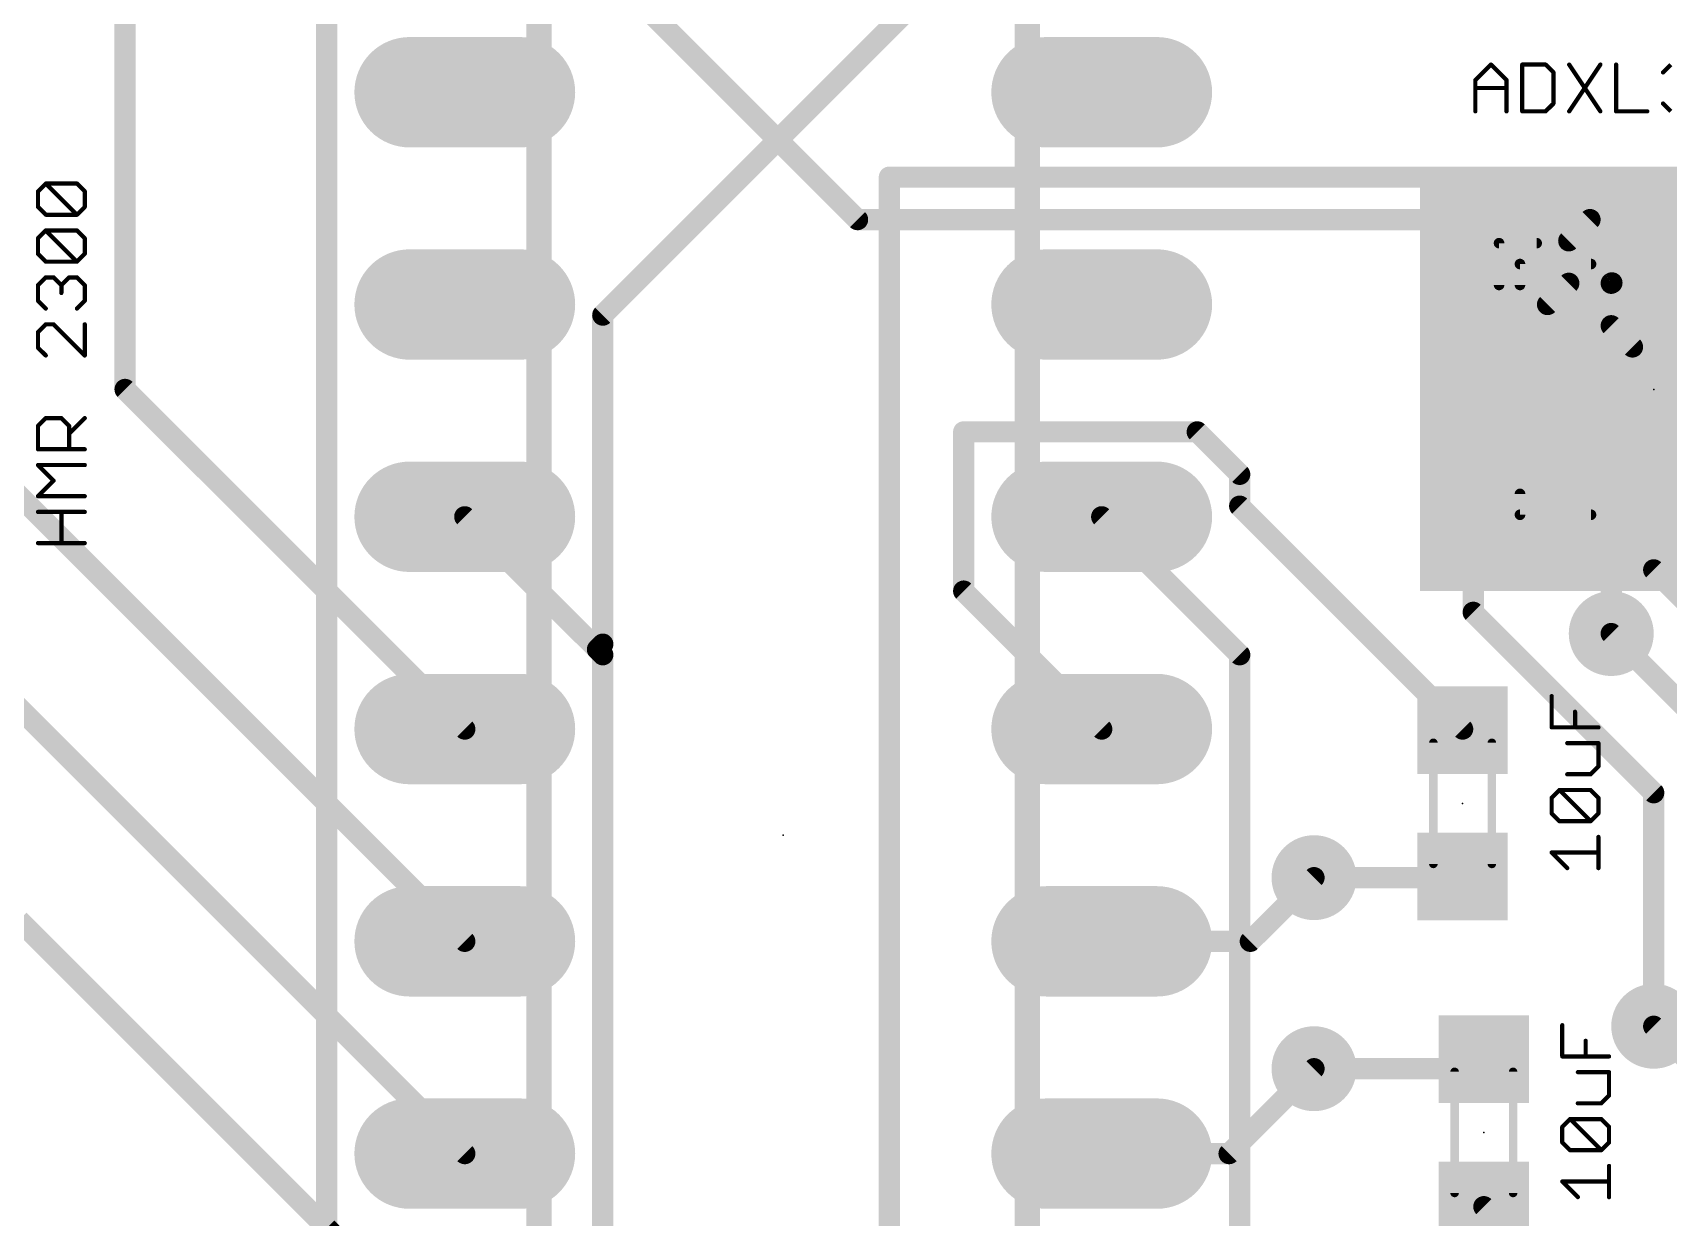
# Model space of a CAD drawing. Extents: x 0 to 99.1, y -1.2 to 60.2.
# Drawn here: x 14.01 to 33.58, y 34.29 to 48.46 of the extents above; entities that cross this region are included whole.
import ezdxf

# ---------------------------------------------------------------- set-up
doc = ezdxf.new("R2010")
doc.units = 0
for name, color, linetype in [('1', 22, 'CONTINUOUS'), ('16', 175, 'CONTINUOUS'), ('17', 82, 'CONTINUOUS'), ('18', 82, 'CONTINUOUS'), ('21', 253, 'CONTINUOUS'), ('23', 7, 'CONTINUOUS'), ('43', 82, 'CONTINUOUS'), ('51', 253, 'CONTINUOUS')]:
    doc.layers.add(name, color=color, linetype=linetype)

# ---------------------------------------------------------------- blocks, each defined once
blk = doc.blocks.new('RECT')
blk.add_solid([(-0.5, -0.5), (0.5, -0.5), (-0.5, 0.5), (0.5, 0.5)])
blk = doc.blocks.new('LONGP100')
at = {"const_width": 1}
blk.add_lwpolyline([(-0.5, 0), (0.5, 0)], dxfattribs=at)
at = {"const_width": 0.5}
for points in [[(-0.5, 0.25, 1), (-0.5, -0.25)], [(0.5, -0.25, 1), (0.5, 0.25)]]:
    blk.add_lwpolyline(points, format="xyb", dxfattribs=at)
blk = doc.blocks.new('ROUNDV')
at = {"const_width": 0.5}
blk.add_lwpolyline([(0, -0.25, 1), (0, 0.25, 1), (0, -0.25)], format="xyb", dxfattribs=at)

msp = doc.modelspace()

# ---------------------------------------------------------------- linework, layer by layer
at = {"layer": '1', "const_width": 0.254}
for points in [[(20.828, 45.085), (25.019, 49.276)], [(17.526, 34.163), (17.526, 48.768)], [(24.257, 46.736), (34.417, 46.736)], [(24.257, 30.734), (24.257, 46.736)], [(32.639, 46.228), (32.385, 45.974)], [(33.909, 46.228), (32.639, 46.228)], [(32.385, 45.974), (32.385, 45.466)], [(32.385, 45.466), (32.131, 45.212)], [(32.893, 45.466), (32.901, 45.471)], [(32.893, 44.958), (32.893, 45.466)], [(20.828, 41.148), (20.828, 45.085)], [(32.131, 45.212), (32.051, 45.196)], [(33.147, 44.704), (32.893, 44.958)], [(34.671, 44.704), (33.147, 44.704)], [(25.146, 43.688), (27.94, 43.688)], [(25.146, 41.783), (25.146, 43.688)], [(27.94, 43.688), (28.448, 43.18)], [(31.242, 43.688), (32.004, 43.688)], [(31.242, 41.529), (31.242, 43.688)], [(32.004, 43.688), (32.051, 43.696)], [(28.448, 43.18), (28.448, 42.799)], [(28.448, 42.799), (31.115, 40.132)], [(32.893, 42.799), (32.901, 42.921)], [(32.893, 41.275), (32.893, 42.799)], [(33.401, 42.037), (33.401, 42.921)], [(19.177, 42.672), (20.7645, 41.0845)], [(26.797, 42.672), (28.448, 41.021)], [(34.671, 40.767), (33.401, 42.037)], [(26.797, 40.132), (25.146, 41.783)], [(33.401, 39.37), (31.242, 41.529)], [(20.828, 41.148), (20.7645, 41.0845)], [(20.7645, 41.0845), (20.828, 41.021)], [(20.828, 41.021), (20.828, 29.464)], [(28.448, 41.021), (28.448, 28.956)], [(31.115, 40.132), (31.115, 40.118)], [(33.401, 36.576), (33.401, 39.37)], [(29.337, 38.354), (31.115, 38.354)], [(31.115, 38.354), (31.115, 38.368)], [(31.369, 36.068), (31.369, 36.181)], [(29.337, 36.068), (31.369, 36.068)], [(31.369, 34.417), (31.369, 34.431)], [(32.512, 33.274), (31.369, 34.417)], [(17.5895, 34.0995), (17.526, 34.163)]]:
    msp.add_lwpolyline(points, dxfattribs=at)
at = {"layer": '1', "const_width": 0.127}
for points in [[(24.257, 46.7995, 1), (24.257, 46.6725)], [(24.3205, 46.736, 1), (24.1935, 46.736)], [(32.639, 46.2915, 1), (32.639, 46.1645)], [(32.6839, 46.1831, 1), (32.5941, 46.2729)], [(32.4485, 45.974, 1), (32.3215, 45.974)], [(32.3401, 46.0189, 1), (32.4299, 45.9291)], [(32.4299, 45.4211, 1), (32.3401, 45.5109)], [(32.9565, 45.466, 1), (32.8295, 45.466)], [(32.9347, 45.4172, 1), (32.8673, 45.5248)], [(32.3215, 45.466, 1), (32.4485, 45.466)], [(32.8593, 45.5198, 1), (32.9267, 45.4122)], [(20.8915, 45.085, 1), (20.7645, 45.085)], [(32.0385, 45.2583, 1), (32.0635, 45.1337)], [(32.0861, 45.2569, 1), (32.1759, 45.1671)], [(32.1435, 45.1497, 1), (32.1185, 45.2743)], [(20.7831, 45.1299, 1), (20.8729, 45.0401)], [(32.9379, 45.0029, 1), (32.8481, 44.9131)], [(32.8295, 44.958, 1), (32.9565, 44.958)], [(33.147, 44.7675, 1), (33.147, 44.6405)], [(33.1021, 44.6591, 1), (33.1919, 44.7489)], [(25.146, 43.7515, 1), (25.146, 43.6245)], [(25.2095, 43.688, 1), (25.0825, 43.688)], [(27.9849, 43.7329, 1), (27.8951, 43.6431)], [(27.94, 43.6245, 1), (27.94, 43.7515)], [(31.242, 43.7515, 1), (31.242, 43.6245)], [(31.3055, 43.688, 1), (31.1785, 43.688)], [(31.9933, 43.7506, 1), (32.0147, 43.6254)], [(32.004, 43.6245, 1), (32.004, 43.7515)], [(32.0617, 43.6334, 1), (32.0403, 43.7586)], [(28.5115, 43.18, 1), (28.3845, 43.18)], [(28.4031, 43.1351, 1), (28.4929, 43.2249)], [(28.4929, 42.8439, 1), (28.4031, 42.7541)], [(28.3845, 42.799, 1), (28.5115, 42.799)], [(32.9565, 42.799, 1), (32.8295, 42.799)], [(32.8296, 42.8032, 1), (32.9564, 42.7948)], [(32.9644, 42.9168, 1), (32.8376, 42.9252)], [(33.4645, 42.921, 1), (33.3375, 42.921)], [(19.2219, 42.7169, 1), (19.1321, 42.6271)], [(26.8419, 42.7169, 1), (26.7521, 42.6271)], [(33.4459, 42.0819, 1), (33.3561, 41.9921)], [(33.3375, 42.037, 1), (33.4645, 42.037)], [(25.1909, 41.8279, 1), (25.1011, 41.7381)], [(25.0825, 41.783, 1), (25.2095, 41.783)], [(31.2869, 41.5739, 1), (31.1971, 41.4841)], [(31.1785, 41.529, 1), (31.3055, 41.529)], [(32.8295, 41.275, 1), (32.9565, 41.275)], [(20.8094, 41.1294, 1), (20.7196, 41.0396)], [(20.7196, 41.1294, 1), (20.8094, 41.0396)], [(20.7196, 41.0396, 1), (20.8094, 41.1294)], [(20.7645, 41.148, 1), (20.8915, 41.148)], [(20.8915, 41.021, 1), (20.7645, 41.021)], [(20.8729, 41.1031, 1), (20.7831, 41.1929)], [(20.7831, 40.9761, 1), (20.8729, 41.0659)], [(28.5115, 41.021, 1), (28.3845, 41.021)], [(28.4031, 40.9761, 1), (28.4929, 41.0659)], [(26.7521, 40.0871, 1), (26.8419, 40.1769)], [(31.1785, 40.132, 1), (31.0515, 40.132)], [(31.0515, 40.118, 1), (31.1785, 40.118)], [(31.0701, 40.0871, 1), (31.1599, 40.1769)], [(33.4645, 39.37, 1), (33.3375, 39.37)], [(33.3561, 39.3251, 1), (33.4459, 39.4149)], [(29.337, 38.4175, 1), (29.337, 38.2905)], [(31.1785, 38.368, 1), (31.0515, 38.368)], [(31.0515, 38.354, 1), (31.1785, 38.354)], [(31.115, 38.2905, 1), (31.115, 38.4175)], [(33.3375, 36.576, 1), (33.4645, 36.576)], [(31.4325, 36.181, 1), (31.3055, 36.181)], [(29.337, 36.1315, 1), (29.337, 36.0045)], [(31.3055, 36.068, 1), (31.4325, 36.068)], [(31.369, 36.0045, 1), (31.369, 36.1315)], [(31.4325, 34.431, 1), (31.3055, 34.431)], [(31.4139, 34.4619, 1), (31.3241, 34.3721)], [(31.3055, 34.417, 1), (31.4325, 34.417)]]:
    msp.add_lwpolyline(points, format="xyb", dxfattribs=at)
at = {"layer": '16', "const_width": 0.254}
for points in [[(15.113, 56.642), (15.113, 44.196)], [(23.876, 46.228), (16.256, 53.848)], [(10.668, 46.101), (19.177, 37.592)], [(47.371, 46.228), (23.876, 46.228)], [(15.113, 44.196), (19.177, 40.132)], [(10.795, 43.434), (19.177, 35.052)], [(36.195, 37.973), (32.893, 41.275)], [(28.575, 37.592), (29.337, 38.354)], [(13.843, 37.846), (19.177, 32.512)], [(26.797, 37.592), (28.575, 37.592)], [(34.29, 35.687), (33.401, 36.576)], [(28.321, 35.052), (29.337, 36.068)], [(26.797, 35.052), (28.321, 35.052)]]:
    msp.add_lwpolyline(points, dxfattribs=at)
at = {"layer": '16', "const_width": 0.127}
for points in [[(23.876, 46.2915, 1), (23.876, 46.1645)], [(23.8311, 46.1831, 1), (23.9209, 46.2729)], [(15.1579, 44.2409, 1), (15.0681, 44.1511)], [(15.0495, 44.196, 1), (15.1765, 44.196)], [(32.9379, 41.3199, 1), (32.8481, 41.2301)], [(19.1321, 40.0871, 1), (19.2219, 40.1769)], [(29.3819, 38.3091, 1), (29.2921, 38.3989)], [(19.1321, 37.5471, 1), (19.2219, 37.6369)], [(26.797, 37.6555, 1), (26.797, 37.5285)], [(28.5301, 37.6369, 1), (28.6199, 37.5471)], [(28.575, 37.5285, 1), (28.575, 37.6555)], [(33.4459, 36.6209, 1), (33.3561, 36.5311)], [(29.3819, 36.0231, 1), (29.2921, 36.1129)], [(19.1321, 35.0071, 1), (19.2219, 35.0969)], [(26.797, 35.1155, 1), (26.797, 34.9885)], [(28.2761, 35.0969, 1), (28.3659, 35.0071)], [(28.321, 34.9885, 1), (28.321, 35.1155)]]:
    msp.add_lwpolyline(points, format="xyb", dxfattribs=at)
at = {"layer": '21'}
for points, const_width in [([(20.066, 49.022), (20.066, 28.702)], 0.3048), ([(25.908, 28.702), (25.908, 49.022)], 0.3048), ([(31.2674, 47.8963), (31.4538, 48.0827)], 0.0508), ([(31.4538, 48.0827), (31.6403, 47.8963)], 0.0508), ([(31.8287, 48.0827), (31.8287, 47.5234)], 0.0508), ([(32.1083, 48.0827), (31.8287, 48.0827)], 0.0508), ([(32.2016, 47.9895), (32.1083, 48.0827)], 0.0508), ([(32.2016, 47.6166), (32.2016, 47.9895)], 0.0508), ([(32.39, 48.0827), (32.7629, 47.5234)], 0.0508), ([(32.7629, 48.0827), (32.39, 47.5234)], 0.0508), ([(32.9513, 48.0827), (32.9513, 47.5234)], 0.0508), ([(33.5126, 47.9895), (33.6059, 48.0827)], 0.0508), ([(31.2674, 47.5234), (31.2674, 47.8963)], 0.0508), ([(31.2674, 47.803), (31.6403, 47.803)], 0.0508), ([(31.6403, 47.8963), (31.6403, 47.5234)], 0.0508), ([(32.1083, 47.5234), (32.2016, 47.6166)], 0.0508), ([(33.6059, 47.5234), (33.5126, 47.6166)], 0.0508), ([(31.8287, 47.5234), (32.1083, 47.5234)], 0.0508), ([(32.9513, 47.5234), (33.3242, 47.5234)], 0.0508), ([(14.0711, 46.566), (14.1643, 46.6592)], 0.0508), ([(14.0711, 46.3795), (14.0711, 46.566)], 0.0508), ([(14.1643, 46.6592), (14.5372, 46.6592)], 0.0508), ([(14.5372, 46.2863), (14.1643, 46.6592)], 0.0508), ([(14.5372, 46.6592), (14.6304, 46.566)], 0.0508), ([(14.6304, 46.566), (14.6304, 46.3795)], 0.0508), ([(14.1643, 46.2863), (14.0711, 46.3795)], 0.0508), ([(14.6304, 46.3795), (14.5372, 46.2863)], 0.0508), ([(14.5372, 46.2863), (14.1643, 46.2863)], 0.0508), ([(14.0711, 46.0046), (14.1643, 46.0979)], 0.0508), ([(14.0711, 45.8182), (14.0711, 46.0046)], 0.0508), ([(14.1643, 46.0979), (14.5372, 46.0979)], 0.0508), ([(14.5372, 45.725), (14.1643, 46.0979)], 0.0508), ([(14.5372, 46.0979), (14.6304, 46.0046)], 0.0508), ([(14.6304, 46.0046), (14.6304, 45.8182)], 0.0508), ([(31.551, 45.446), (31.551, 45.946)], 0.127), ([(31.551, 45.946), (32.001, 45.946)], 0.127), ([(14.1643, 45.725), (14.0711, 45.8182)], 0.0508), ([(14.6304, 45.8182), (14.5372, 45.725)], 0.0508), ([(14.5372, 45.725), (14.1643, 45.725)], 0.0508), ([(32.651, 45.696), (31.801, 45.696)], 0.127), ([(31.801, 45.696), (31.801, 45.446)], 0.127), ([(14.0711, 45.4433), (14.1643, 45.5366)], 0.0508), ([(14.0711, 45.2569), (14.0711, 45.4433)], 0.0508), ([(14.1643, 45.5366), (14.2576, 45.5366)], 0.0508), ([(14.2576, 45.5366), (14.3508, 45.4433)], 0.0508), ([(14.3508, 45.4433), (14.444, 45.5366)], 0.0508), ([(14.3508, 45.4433), (14.3508, 45.3501)], 0.0508), ([(14.444, 45.5366), (14.5372, 45.5366)], 0.0508), ([(14.5372, 45.5366), (14.6304, 45.4433)], 0.0508), ([(14.6304, 45.4433), (14.6304, 45.2569)], 0.0508), ([(14.1643, 45.1637), (14.0711, 45.2569)], 0.0508), ([(14.6304, 45.2569), (14.5372, 45.1637)], 0.0508), ([(14.1643, 44.9752), (14.0711, 44.882)], 0.0508), ([(14.0711, 44.882), (14.0711, 44.6956)], 0.0508), ([(14.2576, 44.9752), (14.1643, 44.9752)], 0.0508), ([(14.6304, 44.6024), (14.2576, 44.9752)], 0.0508), ([(14.6304, 44.9752), (14.6304, 44.6024)], 0.0508), ([(14.0711, 44.6956), (14.1643, 44.6024)], 0.0508), ([(14.0711, 43.7594), (14.1643, 43.8526)], 0.0508), ([(14.1643, 43.8526), (14.3508, 43.8526)], 0.0508), ([(14.3508, 43.8526), (14.444, 43.7594)], 0.0508), ([(14.444, 43.6662), (14.6304, 43.8526)], 0.0508), ([(14.0711, 43.4798), (14.0711, 43.7594)], 0.0508), ([(14.444, 43.7594), (14.444, 43.4798)], 0.0508), ([(14.6304, 43.4798), (14.0711, 43.4798)], 0.0508), ([(14.2576, 43.1049), (14.0711, 43.2913)], 0.0508), ([(14.0711, 43.2913), (14.6304, 43.2913)], 0.0508), ([(14.0711, 42.9185), (14.2576, 43.1049)], 0.0508), ([(14.6304, 42.9185), (14.0711, 42.9185)], 0.0508), ([(31.801, 42.696), (31.801, 42.946)], 0.127), ([(14.0711, 42.73), (14.6304, 42.73)], 0.0508), ([(14.3508, 42.3572), (14.3508, 42.73)], 0.0508), ([(32.651, 42.696), (31.801, 42.696)], 0.127), ([(14.6304, 42.3572), (14.0711, 42.3572)], 0.0508), ([(32.1803, 40.1523), (32.1803, 40.5252)], 0.0508), ([(32.46, 40.1523), (32.46, 40.3388)], 0.0508), ([(32.7396, 40.1523), (32.1803, 40.1523)], 0.0508), ([(32.7396, 39.9639), (32.3668, 39.9639)], 0.0508), ([(32.7396, 39.6842), (32.7396, 39.9639)], 0.0508), ([(32.3668, 39.591), (32.6464, 39.591)], 0.0508), ([(32.6464, 39.591), (32.7396, 39.6842)], 0.0508), ([(32.1803, 39.3093), (32.2735, 39.4026)], 0.0508), ([(32.1803, 39.1229), (32.1803, 39.3093)], 0.0508), ([(32.2735, 39.4026), (32.6464, 39.4026)], 0.0508), ([(32.6464, 39.0297), (32.2735, 39.4026)], 0.0508), ([(32.6464, 39.4026), (32.7396, 39.3093)], 0.0508), ([(32.7396, 39.3093), (32.7396, 39.1229)], 0.0508), ([(32.2735, 39.0297), (32.1803, 39.1229)], 0.0508), ([(32.7396, 39.1229), (32.6464, 39.0297)], 0.0508), ([(32.6464, 39.0297), (32.2735, 39.0297)], 0.0508), ([(32.7396, 38.4684), (32.7396, 38.8413)], 0.0508), ([(32.3668, 38.4684), (32.1803, 38.6548)], 0.0508), ([(32.1803, 38.6548), (32.7396, 38.6548)], 0.0508), ([(32.3073, 36.2153), (32.3073, 36.5882)], 0.0508), ([(32.587, 36.2153), (32.587, 36.4018)], 0.0508), ([(32.8666, 36.2153), (32.3073, 36.2153)], 0.0508), ([(32.8666, 36.0269), (32.4937, 36.0269)], 0.0508), ([(32.8666, 35.7472), (32.8666, 36.0269)], 0.0508), ([(32.4937, 35.654), (32.7734, 35.654)], 0.0508), ([(32.7734, 35.654), (32.8666, 35.7472)], 0.0508), ([(32.3073, 35.3723), (32.4005, 35.4656)], 0.0508), ([(32.4005, 35.4656), (32.7734, 35.4656)], 0.0508), ([(32.7734, 35.0927), (32.4005, 35.4656)], 0.0508), ([(32.7734, 35.4656), (32.8666, 35.3723)], 0.0508), ([(32.3073, 35.1859), (32.3073, 35.3723)], 0.0508), ([(32.8666, 35.3723), (32.8666, 35.1859)], 0.0508), ([(32.4005, 35.0927), (32.3073, 35.1859)], 0.0508), ([(32.7734, 35.0927), (32.4005, 35.0927)], 0.0508), ([(32.8666, 35.1859), (32.7734, 35.0927)], 0.0508), ([(32.8666, 34.5314), (32.8666, 34.9043)], 0.0508), ([(32.4937, 34.5314), (32.3073, 34.7178)], 0.0508), ([(32.3073, 34.7178), (32.8666, 34.7178)], 0.0508)]:
    msp.add_lwpolyline(points, dxfattribs=dict(at, const_width=const_width))
for points, const_width in [([(31.4628, 48.0917, 1), (31.4448, 48.0737)], 0.0254), ([(31.4628, 48.0737, 1), (31.4448, 48.0917)], 0.0254), ([(31.8414, 48.0827, 1), (31.816, 48.0827)], 0.0254), ([(31.8287, 48.0954, 1), (31.8287, 48.07)], 0.0254), ([(32.1173, 48.0917, 1), (32.0994, 48.0737)], 0.0254), ([(32.1083, 48.07, 1), (32.1083, 48.0954)], 0.0254), ([(32.2143, 47.9895, 1), (32.1889, 47.9895)], 0.0254), ([(32.1926, 47.9805, 1), (32.2105, 47.9984)], 0.0254), ([(32.4006, 48.0897, 1), (32.3795, 48.0756)], 0.0254), ([(32.7734, 48.0756, 1), (32.7523, 48.0897)], 0.0254), ([(32.964, 48.0827, 1), (32.9386, 48.0827)], 0.0254), ([(33.5037, 47.9984, 1), (33.5216, 47.9805)], 0.0254), ([(31.2801, 47.8963, 1), (31.2547, 47.8963)], 0.0254), ([(31.2584, 47.9052, 1), (31.2764, 47.8873)], 0.0254), ([(31.2674, 47.8157, 1), (31.2674, 47.7903)], 0.0254), ([(31.653, 47.8963, 1), (31.6276, 47.8963)], 0.0254), ([(31.6313, 47.8873, 1), (31.6492, 47.9052)], 0.0254), ([(31.6403, 47.7903, 1), (31.6403, 47.8157)], 0.0254), ([(32.1889, 47.6166, 1), (32.2143, 47.6166)], 0.0254), ([(32.2105, 47.6076, 1), (32.1926, 47.6256)], 0.0254), ([(33.5216, 47.6256, 1), (33.5037, 47.6076)], 0.0254), ([(31.2547, 47.5234, 1), (31.2801, 47.5234)], 0.0254), ([(31.6276, 47.5234, 1), (31.653, 47.5234)], 0.0254), ([(31.8287, 47.5361, 1), (31.8287, 47.5107)], 0.0254), ([(31.816, 47.5234, 1), (31.8414, 47.5234)], 0.0254), ([(32.0994, 47.5324, 1), (32.1173, 47.5144)], 0.0254), ([(32.1083, 47.5107, 1), (32.1083, 47.5361)], 0.0254), ([(32.3795, 47.5304, 1), (32.4006, 47.5164)], 0.0254), ([(32.7523, 47.5164, 1), (32.7734, 47.5304)], 0.0254), ([(32.9513, 47.5361, 1), (32.9513, 47.5107)], 0.0254), ([(32.9386, 47.5234, 1), (32.964, 47.5234)], 0.0254), ([(33.3242, 47.5107, 1), (33.3242, 47.5361)], 0.0254), ([(14.0838, 46.566, 1), (14.0584, 46.566)], 0.0254), ([(14.0621, 46.5749, 1), (14.0801, 46.557)], 0.0254), ([(14.1643, 46.6719, 1), (14.1643, 46.6465)], 0.0254), ([(14.1733, 46.6681, 1), (14.1554, 46.6502)], 0.0254), ([(14.1733, 46.6502, 1), (14.1554, 46.6681)], 0.0254), ([(14.5462, 46.6681, 1), (14.5282, 46.6502)], 0.0254), ([(14.5372, 46.6465, 1), (14.5372, 46.6719)], 0.0254), ([(14.6431, 46.566, 1), (14.6177, 46.566)], 0.0254), ([(14.6214, 46.557, 1), (14.6394, 46.5749)], 0.0254), ([(31.115, 46.213, 1), (31.115, 46.497, 1), (31.115, 46.213)], 0.284), ([(14.0801, 46.3885, 1), (14.0621, 46.3706)], 0.0254), ([(14.0584, 46.3795, 1), (14.0838, 46.3795)], 0.0254), ([(14.6177, 46.3795, 1), (14.6431, 46.3795)], 0.0254), ([(14.6394, 46.3706, 1), (14.6214, 46.3885)], 0.0254), ([(14.1643, 46.299, 1), (14.1643, 46.2736)], 0.0254), ([(14.1554, 46.2773, 1), (14.1733, 46.2953)], 0.0254), ([(14.5282, 46.2953, 1), (14.5462, 46.2773)], 0.0254), ([(14.5282, 46.2773, 1), (14.5462, 46.2953)], 0.0254), ([(14.5372, 46.2736, 1), (14.5372, 46.299)], 0.0254), ([(14.0838, 46.0046, 1), (14.0584, 46.0046)], 0.0254), ([(14.0621, 46.0136, 1), (14.0801, 45.9957)], 0.0254), ([(14.1643, 46.1106, 1), (14.1643, 46.0852)], 0.0254), ([(14.1733, 46.1068, 1), (14.1554, 46.0889)], 0.0254), ([(14.1733, 46.0889, 1), (14.1554, 46.1068)], 0.0254), ([(14.5462, 46.1068, 1), (14.5282, 46.0889)], 0.0254), ([(14.5372, 46.0852, 1), (14.5372, 46.1106)], 0.0254), ([(14.6431, 46.0046, 1), (14.6177, 46.0046)], 0.0254), ([(14.6214, 45.9957, 1), (14.6394, 46.0136)], 0.0254), ([(31.551, 45.9778, 1), (31.551, 45.9143)], 0.0635), ([(31.5828, 45.946, 1), (31.5193, 45.946)], 0.0635), ([(32.001, 45.9143, 1), (32.001, 45.9778)], 0.0635), ([(14.0801, 45.8272, 1), (14.0621, 45.8092)], 0.0254), ([(14.0584, 45.8182, 1), (14.0838, 45.8182)], 0.0254), ([(14.6177, 45.8182, 1), (14.6431, 45.8182)], 0.0254), ([(14.6394, 45.8092, 1), (14.6214, 45.8272)], 0.0254), ([(14.1643, 45.7377, 1), (14.1643, 45.7123)], 0.0254), ([(14.1554, 45.716, 1), (14.1733, 45.734)], 0.0254), ([(14.5282, 45.734, 1), (14.5462, 45.716)], 0.0254), ([(14.5282, 45.716, 1), (14.5462, 45.734)], 0.0254), ([(14.5372, 45.7123, 1), (14.5372, 45.7377)], 0.0254), ([(31.801, 45.7278, 1), (31.801, 45.6643)], 0.0635), ([(31.8328, 45.696, 1), (31.7693, 45.696)], 0.0635), ([(32.651, 45.6643, 1), (32.651, 45.7278)], 0.0635), ([(14.0838, 45.4433, 1), (14.0584, 45.4433)], 0.0254), ([(14.0621, 45.4523, 1), (14.0801, 45.4344)], 0.0254), ([(14.1643, 45.5493, 1), (14.1643, 45.5239)], 0.0254), ([(14.1733, 45.5276, 1), (14.1554, 45.5455)], 0.0254), ([(14.2665, 45.5455, 1), (14.2486, 45.5276)], 0.0254), ([(14.2576, 45.5239, 1), (14.2576, 45.5493)], 0.0254), ([(14.3635, 45.4433, 1), (14.3381, 45.4433)], 0.0254), ([(14.3418, 45.4523, 1), (14.3597, 45.4344)], 0.0254), ([(14.3418, 45.4344, 1), (14.3597, 45.4523)], 0.0254), ([(14.444, 45.5493, 1), (14.444, 45.5239)], 0.0254), ([(14.453, 45.5276, 1), (14.435, 45.5455)], 0.0254), ([(14.5462, 45.5455, 1), (14.5282, 45.5276)], 0.0254), ([(14.5372, 45.5239, 1), (14.5372, 45.5493)], 0.0254), ([(14.6431, 45.4433, 1), (14.6177, 45.4433)], 0.0254), ([(14.6214, 45.4344, 1), (14.6394, 45.4523)], 0.0254), ([(31.5193, 45.446, 1), (31.5828, 45.446)], 0.0635), ([(31.7693, 45.446, 1), (31.8328, 45.446)], 0.0635), ([(14.0801, 45.2659, 1), (14.0621, 45.2479)], 0.0254), ([(14.0584, 45.2569, 1), (14.0838, 45.2569)], 0.0254), ([(14.3381, 45.3501, 1), (14.3635, 45.3501)], 0.0254), ([(14.6177, 45.2569, 1), (14.6431, 45.2569)], 0.0254), ([(14.6394, 45.2479, 1), (14.6214, 45.2659)], 0.0254), ([(14.1554, 45.1547, 1), (14.1733, 45.1727)], 0.0254), ([(14.5282, 45.1727, 1), (14.5462, 45.1547)], 0.0254), ([(14.0838, 44.882, 1), (14.0584, 44.882)], 0.0254), ([(14.0621, 44.891, 1), (14.0801, 44.873)], 0.0254), ([(14.1643, 44.9879, 1), (14.1643, 44.9625)], 0.0254), ([(14.1733, 44.9663, 1), (14.1554, 44.9842)], 0.0254), ([(14.2665, 44.9842, 1), (14.2486, 44.9663)], 0.0254), ([(14.2576, 44.9625, 1), (14.2576, 44.9879)], 0.0254), ([(14.6431, 44.9752, 1), (14.6177, 44.9752)], 0.0254), ([(14.0801, 44.7046, 1), (14.0621, 44.6866)], 0.0254), ([(14.0584, 44.6956, 1), (14.0838, 44.6956)], 0.0254), ([(14.1554, 44.5934, 1), (14.1733, 44.6114)], 0.0254), ([(14.6177, 44.6024, 1), (14.6431, 44.6024)], 0.0254), ([(14.6214, 44.5934, 1), (14.6394, 44.6114)], 0.0254), ([(14.1643, 43.8653, 1), (14.1643, 43.8399)], 0.0254), ([(14.1733, 43.8436, 1), (14.1554, 43.8616)], 0.0254), ([(14.3597, 43.8616, 1), (14.3418, 43.8436)], 0.0254), ([(14.3508, 43.8399, 1), (14.3508, 43.8653)], 0.0254), ([(14.6394, 43.8436, 1), (14.6214, 43.8616)], 0.0254), ([(14.0838, 43.7594, 1), (14.0584, 43.7594)], 0.0254), ([(14.0621, 43.7684, 1), (14.0801, 43.7504)], 0.0254), ([(14.4567, 43.7594, 1), (14.4313, 43.7594)], 0.0254), ([(14.435, 43.6752, 1), (14.453, 43.6572)], 0.0254), ([(14.435, 43.7504, 1), (14.453, 43.7684)], 0.0254), ([(14.0711, 43.4925, 1), (14.0711, 43.4671)], 0.0254), ([(14.0584, 43.4798, 1), (14.0838, 43.4798)], 0.0254), ([(14.4313, 43.4798, 1), (14.4567, 43.4798)], 0.0254), ([(14.6304, 43.4671, 1), (14.6304, 43.4925)], 0.0254), ([(14.0801, 43.3003, 1), (14.0621, 43.2823)], 0.0254), ([(14.0711, 43.304, 1), (14.0711, 43.2786)], 0.0254), ([(14.6304, 43.2786, 1), (14.6304, 43.304)], 0.0254), ([(14.2665, 43.0959, 1), (14.2486, 43.1139)], 0.0254), ([(14.2486, 43.0959, 1), (14.2665, 43.1139)], 0.0254), ([(14.0711, 42.9312, 1), (14.0711, 42.9058)], 0.0254), ([(14.0621, 42.9274, 1), (14.0801, 42.9095)], 0.0254), ([(14.6304, 42.9058, 1), (14.6304, 42.9312)], 0.0254), ([(31.8328, 42.946, 1), (31.7693, 42.946)], 0.0635), ([(14.0711, 42.7427, 1), (14.0711, 42.7173)], 0.0254), ([(14.3635, 42.73, 1), (14.3381, 42.73)], 0.0254), ([(14.6304, 42.7173, 1), (14.6304, 42.7427)], 0.0254), ([(31.801, 42.7278, 1), (31.801, 42.6643)], 0.0635), ([(31.7693, 42.696, 1), (31.8328, 42.696)], 0.0635), ([(32.651, 42.6643, 1), (32.651, 42.7278)], 0.0635), ([(14.0711, 42.3699, 1), (14.0711, 42.3445)], 0.0254), ([(14.3381, 42.3572, 1), (14.3635, 42.3572)], 0.0254), ([(14.6304, 42.3445, 1), (14.6304, 42.3699)], 0.0254), ([(32.193, 40.5252, 1), (32.1676, 40.5252)], 0.0254), ([(32.4727, 40.3388, 1), (32.4473, 40.3388)], 0.0254), ([(32.1803, 40.165, 1), (32.1803, 40.1396)], 0.0254), ([(32.1676, 40.1523, 1), (32.193, 40.1523)], 0.0254), ([(32.4473, 40.1523, 1), (32.4727, 40.1523)], 0.0254), ([(32.7396, 40.1396, 1), (32.7396, 40.165)], 0.0254), ([(32.3668, 39.9766, 1), (32.3668, 39.9512)], 0.0254), ([(32.7523, 39.9639, 1), (32.7269, 39.9639)], 0.0254), ([(32.7396, 39.9512, 1), (32.7396, 39.9766)], 0.0254), ([(32.3668, 39.6037, 1), (32.3668, 39.5783)], 0.0254), ([(32.6374, 39.6, 1), (32.6554, 39.582)], 0.0254), ([(32.6464, 39.5783, 1), (32.6464, 39.6037)], 0.0254), ([(32.7269, 39.6842, 1), (32.7523, 39.6842)], 0.0254), ([(32.7486, 39.6753, 1), (32.7306, 39.6932)], 0.0254), ([(32.193, 39.3093, 1), (32.1676, 39.3093)], 0.0254), ([(32.2735, 39.4153, 1), (32.2735, 39.3899)], 0.0254), ([(32.2825, 39.4115, 1), (32.2646, 39.3936)], 0.0254), ([(32.2825, 39.3936, 1), (32.2646, 39.4115)], 0.0254), ([(32.6554, 39.4115, 1), (32.6374, 39.3936)], 0.0254), ([(32.6464, 39.3899, 1), (32.6464, 39.4153)], 0.0254), ([(32.7523, 39.3093, 1), (32.7269, 39.3093)], 0.0254), ([(32.1713, 39.3183, 1), (32.1893, 39.3004)], 0.0254), ([(32.1893, 39.1319, 1), (32.1713, 39.1139)], 0.0254), ([(32.1676, 39.1229, 1), (32.193, 39.1229)], 0.0254), ([(32.7269, 39.1229, 1), (32.7523, 39.1229)], 0.0254), ([(32.7306, 39.3004, 1), (32.7486, 39.3183)], 0.0254), ([(32.7486, 39.1139, 1), (32.7306, 39.1319)], 0.0254), ([(32.2735, 39.0424, 1), (32.2735, 39.017)], 0.0254), ([(32.2646, 39.0207, 1), (32.2825, 39.0387)], 0.0254), ([(32.6374, 39.0387, 1), (32.6554, 39.0207)], 0.0254), ([(32.6374, 39.0207, 1), (32.6554, 39.0387)], 0.0254), ([(32.6464, 39.017, 1), (32.6464, 39.0424)], 0.0254), ([(32.7523, 38.8413, 1), (32.7269, 38.8413)], 0.0254), ([(32.1893, 38.6638, 1), (32.1713, 38.6458)], 0.0254), ([(32.1803, 38.6675, 1), (32.1803, 38.6421)], 0.0254), ([(32.7396, 38.6421, 1), (32.7396, 38.6675)], 0.0254), ([(32.3578, 38.4594, 1), (32.3757, 38.4774)], 0.0254), ([(32.7269, 38.4684, 1), (32.7523, 38.4684)], 0.0254), ([(32.32, 36.5882, 1), (32.2946, 36.5882)], 0.0254), ([(32.5997, 36.4018, 1), (32.5743, 36.4018)], 0.0254), ([(32.3073, 36.228, 1), (32.3073, 36.2026)], 0.0254), ([(32.2946, 36.2153, 1), (32.32, 36.2153)], 0.0254), ([(32.5743, 36.2153, 1), (32.5997, 36.2153)], 0.0254), ([(32.8666, 36.2026, 1), (32.8666, 36.228)], 0.0254), ([(32.4937, 36.0396, 1), (32.4937, 36.0142)], 0.0254), ([(32.8793, 36.0269, 1), (32.8539, 36.0269)], 0.0254), ([(32.8666, 36.0142, 1), (32.8666, 36.0396)], 0.0254), ([(32.4937, 35.6667, 1), (32.4937, 35.6413)], 0.0254), ([(32.7644, 35.663, 1), (32.7824, 35.645)], 0.0254), ([(32.7734, 35.6413, 1), (32.7734, 35.6667)], 0.0254), ([(32.8539, 35.7472, 1), (32.8793, 35.7472)], 0.0254), ([(32.8756, 35.7383, 1), (32.8576, 35.7562)], 0.0254), ([(32.4005, 35.4783, 1), (32.4005, 35.4529)], 0.0254), ([(32.4095, 35.4745, 1), (32.3916, 35.4566)], 0.0254), ([(32.4095, 35.4566, 1), (32.3916, 35.4745)], 0.0254), ([(32.7824, 35.4745, 1), (32.7644, 35.4566)], 0.0254), ([(32.7734, 35.4529, 1), (32.7734, 35.4783)], 0.0254), ([(32.32, 35.3723, 1), (32.2946, 35.3723)], 0.0254), ([(32.2983, 35.3813, 1), (32.3163, 35.3634)], 0.0254), ([(32.8793, 35.3723, 1), (32.8539, 35.3723)], 0.0254), ([(32.8576, 35.3634, 1), (32.8756, 35.3813)], 0.0254), ([(32.3163, 35.1949, 1), (32.2983, 35.1769)], 0.0254), ([(32.2946, 35.1859, 1), (32.32, 35.1859)], 0.0254), ([(32.4005, 35.1054, 1), (32.4005, 35.08)], 0.0254), ([(32.3916, 35.0837, 1), (32.4095, 35.1017)], 0.0254), ([(32.7644, 35.1017, 1), (32.7824, 35.0837)], 0.0254), ([(32.7644, 35.0837, 1), (32.7824, 35.1017)], 0.0254), ([(32.7734, 35.08, 1), (32.7734, 35.1054)], 0.0254), ([(32.8539, 35.1859, 1), (32.8793, 35.1859)], 0.0254), ([(32.8756, 35.1769, 1), (32.8576, 35.1949)], 0.0254), ([(32.8793, 34.9043, 1), (32.8539, 34.9043)], 0.0254), ([(32.3163, 34.7268, 1), (32.2983, 34.7088)], 0.0254), ([(32.3073, 34.7305, 1), (32.3073, 34.7051)], 0.0254), ([(32.8666, 34.7051, 1), (32.8666, 34.7305)], 0.0254), ([(32.4848, 34.5224, 1), (32.5027, 34.5404)], 0.0254), ([(32.8539, 34.5314, 1), (32.8793, 34.5314)], 0.0254)]:
    msp.add_lwpolyline(points, format="xyb", dxfattribs=dict(at, const_width=const_width))
at = {"layer": '23'}
for p in [(33.401, 44.196), (31.115, 39.243), (22.987, 38.862), (31.369, 35.306)]:
    msp.add_point(p, dxfattribs=at)
at = {"layer": '51', "const_width": 0.1016}
for points in [[(30.765, 38.518), (30.765, 39.968)], [(31.465, 39.968), (31.465, 38.518)], [(31.019, 34.581), (31.019, 36.031)], [(31.719, 36.031), (31.719, 34.581)]]:
    msp.add_lwpolyline(points, dxfattribs=at)
at = {"layer": '51', "const_width": 0.0508}
for points in [[(30.7904, 39.968, 1), (30.7396, 39.968)], [(31.4904, 39.968, 1), (31.4396, 39.968)], [(30.7396, 38.518, 1), (30.7904, 38.518)], [(31.4396, 38.518, 1), (31.4904, 38.518)], [(31.0444, 36.031, 1), (30.9936, 36.031)], [(31.7444, 36.031, 1), (31.6936, 36.031)], [(30.9936, 34.581, 1), (31.0444, 34.581)], [(31.6936, 34.581, 1), (31.7444, 34.581)]]:
    msp.add_lwpolyline(points, format="xyb", dxfattribs=at)

# ---------------------------------------------------------------- block references
at = {"layer": '1', "rotation": 90}
for p, xscale, yscale in [((32.901, 45.471), 0.8, 0.3), ((33.401, 45.471), 0.8, 0.3), ((32.901, 42.921), 0.8, 0.3), ((33.401, 42.921), 0.8, 0.3), ((31.115, 40.118), 1.05, 1.08), ((31.115, 38.368), 1.05, 1.08), ((31.369, 36.181), 1.05, 1.08), ((31.369, 34.431), 1.05, 1.08)]:
    msp.add_blockref('RECT', p, dxfattribs=dict(at, xscale=xscale, yscale=yscale))
at = {"layer": '1', "xscale": 0.8, "yscale": 0.3}
for p in [(32.051, 45.196), (32.051, 44.696), (32.051, 44.196), (32.051, 43.696), (32.051, 43.196)]:
    msp.add_blockref('RECT', p, dxfattribs=at)
at = {"layer": '17', "xscale": 1.3208, "yscale": 1.3208, "rotation": 180}
for p in [(19.177, 47.752), (19.177, 47.752), (26.797, 47.752), (26.797, 47.752), (19.177, 45.212), (19.177, 45.212), (26.797, 45.212), (26.797, 45.212), (19.177, 42.672), (19.177, 42.672), (26.797, 42.672), (26.797, 42.672), (19.177, 40.132), (19.177, 40.132), (26.797, 40.132), (26.797, 40.132), (19.177, 37.592), (19.177, 37.592), (26.797, 37.592), (26.797, 37.592), (19.177, 35.052), (19.177, 35.052), (26.797, 35.052), (26.797, 35.052)]:
    msp.add_blockref('LONGP100', p, dxfattribs=at)
at = {"layer": '18', "xscale": 1.016, "yscale": 1.016}
for p in [(32.893, 41.275), (32.893, 41.275), (29.337, 38.354), (29.337, 38.354), (33.401, 36.576), (33.401, 36.576), (29.337, 36.068), (29.337, 36.068)]:
    msp.add_blockref('ROUNDV', p, dxfattribs=at)
at = {"layer": '43', "xscale": 5.334, "yscale": 4.953}
msp.add_blockref('RECT', (33.274, 44.2595), dxfattribs=at)
at = {"layer": '51', "xscale": 0.35, "yscale": 0.8, "rotation": 90}
for p in [(31.115, 39.868), (31.115, 38.618), (31.369, 35.931), (31.369, 34.681)]:
    msp.add_blockref('RECT', p, dxfattribs=at)

doc.saveas('drawing.dxf')
